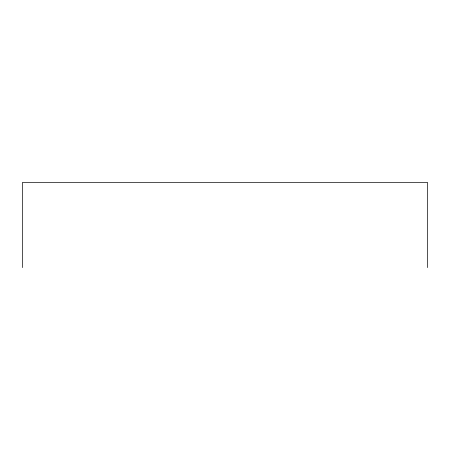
<?xml version="1.0" encoding="UTF-8"?>
<svg xmlns="http://www.w3.org/2000/svg" width="450" height="450" viewBox="0 0 450 450"><rect width="100%" height="100%" fill="white"/><g stroke="black" fill="none" stroke-linecap="round" stroke-linejoin="round"><path stroke-width="0.67" d="M427.5 267.593L427.5 182.407L22.5 182.407L22.5 267.593"/></g></svg>
